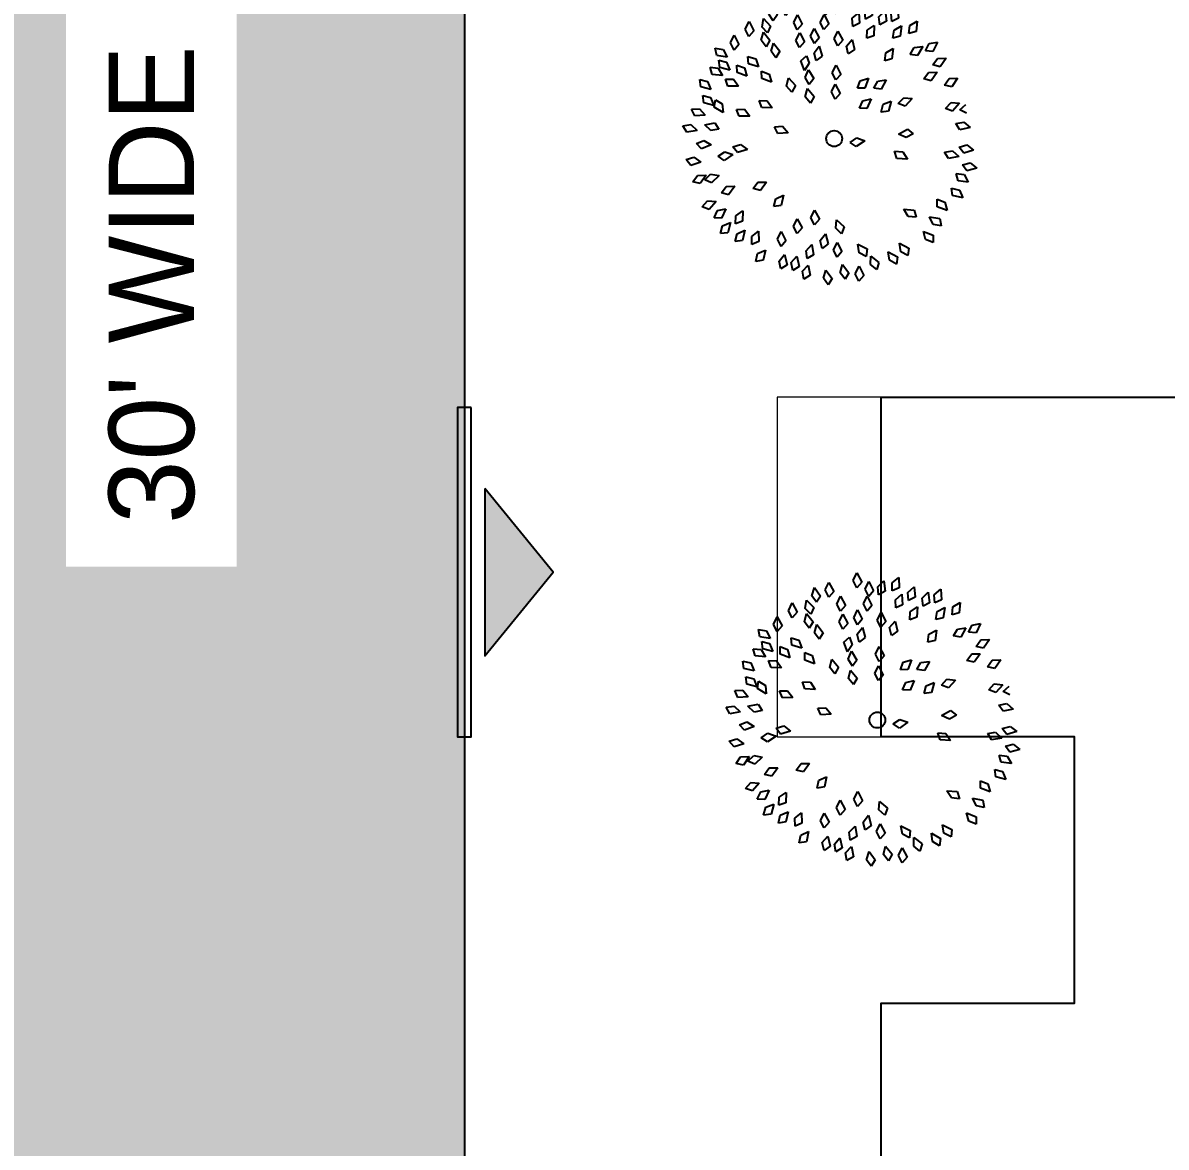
# Model space of a CAD drawing. Header units: millimetres. Extents: x -176651 to 388869, y -469666 to 486614.
# Drawn here: x 210177 to 226914, y 24536 to 40998 of the extents above; entities that cross this region are included whole.
import ezdxf

# ---------------------------------------------------------------- set-up
doc = ezdxf.new("R2010")
doc.units = ezdxf.units.MM
doc.layers.add('A- FURNITURE', color=252, linetype='Continuous', lineweight=0)
doc.layers.add('L-TREEEES', color=8, linetype='Continuous', lineweight=25)
for name, color, linetype in [('ad-Entrance Point', 4, 'Continuous'), ('ad-Plinth', 8, 'Continuous'), ('ad-Plot Boundary', 8, 'Continuous'), ('ad-Road', 8, 'Continuous'), ('ad-Road Hatch', 8, 'Continuous'), ('ad-Text', 8, 'Continuous'), ('ad-Verandah', 8, 'Continuous')]:
    doc.layers.add(name, color=color, linetype=linetype)
doc.styles.add('MtX_Century_Gothic', font='GOTHIC.TTF')

# ---------------------------------------------------------------- blocks, each defined once
blk = doc.blocks.new('A$C4fb60e89')
at = {"layer": 'ad-Road Hatch', "ltscale": 5, "transparency": 33554687}
h = blk.add_hatch(dxfattribs=at)
h.set_pattern_fill('AR-HBONE', color=256, scale=15)
h.set_pattern_definition([(45, (-193247.7, -428758.8), (0, 2155.2615), [4572, -1524]), (135, (-192170.1, -427681.1), (2e-13, 2155.2615), [4572, -1524])])
h.paths.add_polyline_path([(175594, -250241), (169178, -249341), (167473, -249057), (167473, -138694), (101313, -138694), (101313, -199954), (101308, -237995), (101040, -268291), (101008, -280968), (101066, -293684), (101243, -311127), (100910, -319344), (100949, -333937), (100669, -366960), (100727, -390983), (100669, -404586), (100538, -420418), (100467, -428759), (92426, -427265), (92163, -427209), (92163, -321454), (24803, -321454), (24803, -412961), (15653, -411029), (15654, -321452), (-19535, -321452), (-34427, -319477), (-65207, -315395), (-171770, -301268), (-185854, -298333), (-193248, -296832), (-193244, -292908), (-191914, -285219), (-191839, -284679), (-183397, -286393), (-169723, -289243), (-53141, -304698), (-18730, -309262), (15653, -309262), (15653, 703), (24803, 1115), (24803, -129544), (92163, -129544), (92163, 15133), (101313, 17713), (101313, -129544), (167473, -129544), (167473, 35552), (175738, 37855), (175849, 28595), (175836, 25947), (175777, 14040), (175855, 2316), (175660, -18036), (175731, -34039), (175718, -46839), (175673, -63402), (175816, -82072), (175542, -106356), (175490, -124641), (175575, -145019), (175731, -168892), (175797, -181269), (175797, -192667), (175744, -208200), (175829, -223277), (175888, -234871)])
h.paths.add_polyline_path([(24803, -309264), (92163, -309264), (92163, -138694), (24803, -138694)], flags=16)
at = {"layer": 'ad-Road', "ltscale": 5}
blk.add_lwpolyline([(101313, -199954), (101308, -237995), (101040, -268291), (101008, -280968), (101066, -293684), (101243, -311127), (100910, -319344), (100949, -333937), (100669, -366960), (100727, -390983), (100669, -404586), (100538, -420418), (100467, -428759), (92426, -427265), (92163, -427209), (92163, -321454), (24803, -321454), (24803, -412961), (15653, -411029)], dxfattribs=at)
at = {"layer": 'ad-Text', "linetype": 'Continuous', "insert": (20228, -366657), "char_height": 1250, "width": 56881.51, "attachment_point": 5, "rotation": 90, "style": 'MtX_Century_Gothic', "bg_fill": 3, "box_fill_scale": 1.5, "bg_fill_color": 257, "bg_fill_transparency": 0}
blk.add_mtext("\\pxqd;30' WIDE ROAD", dxfattribs=at)
blk = doc.blocks.new('zw$A88E')
at = {"layer": 'ad-Plot Boundary', "ltscale": 5}
blk.add_lwpolyline([(-150934, -450816), (-139301, -453272), (-121446, -457132), (-117254, -457945), (-117254, -419409), (-150934, -419409)], close=True, dxfattribs=at)
blk = doc.blocks.new('zw$F00C')
at = {"layer": 'ad-Plinth', "ltscale": 5}
blk.add_lwpolyline([(0, 13620), (12120, 13620), (12120, 0), (0, 0), (0, 4745), (2830, 4745), (2830, 8645), (0, 8645)], close=True, dxfattribs=at)
at = {"layer": 'ad-Verandah', "lineweight": 9}
blk.add_lwpolyline([(0, 13620), (-1520, 13620), (-1520, 8645), (0, 8645)], close=True, dxfattribs=at)
blk = doc.blocks.new('zw$898C')
at = {"layer": 'ad-Plinth', "ltscale": 5}
blk.add_blockref('zw$F00C', (30903, -406861), dxfattribs=at)
blk = doc.blocks.new('qerfefr')
at = {"layer": 'L-TREEEES', "color": 104, "ltscale": 1.622888}
for p, q in [((260795.962, 1945721.719, 129.914), (260796.032, 1945721.823, 129.914)), ((260796.032, 1945721.823, 129.914), (260796.083, 1945721.68, 129.914)), ((260796.173, 1945721.748, 129.914), (260796.255, 1945721.842, 129.914)), ((260796.255, 1945721.842, 129.914), (260796.288, 1945721.694, 129.914)), ((260795.87, 1945721.677, 129.914), (260795.944, 1945721.544, 129.914)), ((260796, 1945721.608, 129.914), (260795.962, 1945721.719, 129.914)), ((260796.083, 1945721.68, 129.914), (260796, 1945721.608, 129.914)), ((260796.197, 1945721.633, 129.914), (260796.173, 1945721.748, 129.914)), ((260796.288, 1945721.694, 129.914), (260796.197, 1945721.633, 129.914)), ((260795.944, 1945721.544, 129.914), (260795.875, 1945721.46, 129.914)), ((260796.283, 1945721.505, 129.914), (260796.365, 1945721.6, 129.914)), ((260796.307, 1945721.39, 129.914), (260796.283, 1945721.505, 129.914)), ((260796.365, 1945721.6, 129.914), (260796.398, 1945721.451, 129.914)), ((260796.247, 1945721.244, 129.914), (260796.329, 1945721.339, 129.914)), ((260796.398, 1945721.451, 129.914), (260796.307, 1945721.39, 129.914)), ((260796.329, 1945721.339, 129.914), (260796.362, 1945721.19, 129.914)), ((260795.855, 1945721.186, 129.914), (260795.92, 1945721.293, 129.914)), ((260795.898, 1945721.076, 129.914), (260795.855, 1945721.186, 129.914)), ((260795.978, 1945721.152, 129.914), (260795.898, 1945721.076, 129.914)), ((260795.92, 1945721.293, 129.914), (260795.978, 1945721.152, 129.914)), ((260796.271, 1945721.129, 129.914), (260796.247, 1945721.244, 129.914)), ((260796.362, 1945721.19, 129.914), (260796.271, 1945721.129, 129.914)), ((260796.237, 1945720.939, 129.914), (260796.335, 1945720.988, 129.914)), ((260796.335, 1945720.988, 129.914), (260796.344, 1945720.87, 129.914)), ((260796.25, 1945720.787, 129.914), (260796.237, 1945720.939, 129.914)), ((260796.344, 1945720.87, 129.914), (260796.25, 1945720.787, 129.914)), ((260795.94, 1945720.635, 129.914), (260796, 1945720.745, 129.914)), ((260795.989, 1945720.528, 129.914), (260795.94, 1945720.635, 129.914)), ((260796, 1945720.745, 129.914), (260796.065, 1945720.607, 129.914)), ((260796.234, 1945720.683, 129.914), (260796.31, 1945720.782, 129.914)), ((260796.265, 1945720.569, 129.914), (260796.234, 1945720.683, 129.914)), ((260796.352, 1945720.636, 129.914), (260796.265, 1945720.569, 129.914)), ((260796.31, 1945720.782, 129.914), (260796.352, 1945720.636, 129.914)), ((260796.065, 1945720.607, 129.914), (260795.989, 1945720.528, 129.914)), ((260795.614, 1945720.107, 129.914), (260795.729, 1945720.082, 129.914)), ((260795.633, 1945720, 129.914), (260795.614, 1945720.107, 129.914)), ((260795.782, 1945719.969, 129.914), (260795.633, 1945720, 129.914)), ((260795.729, 1945720.082, 129.914), (260795.782, 1945719.969, 129.914)), ((260794.373, 1945719.188, 129.914), (260794.284, 1945719.25, 129.914)), ((260794.41, 1945719.051, 129.914), (260794.486, 1945719.142, 129.914)), ((260794.486, 1945719.142, 129.914), (260794.611, 1945719.135, 129.914)), ((260794.611, 1945719.135, 129.914), (260794.514, 1945719.018, 129.914)), ((260794.514, 1945719.018, 129.914), (260794.41, 1945719.051, 129.914)), ((260794.69, 1945718.884, 129.914), (260794.725, 1945718.996, 129.914)), ((260794.439, 1945718.805, 129.914), (260794.499, 1945718.906, 129.914)), ((260794.547, 1945718.788, 129.914), (260794.439, 1945718.805, 129.914)), ((260794.499, 1945718.906, 129.914), (260794.623, 1945718.92, 129.914)), ((260794.623, 1945718.92, 129.914), (260794.547, 1945718.788, 129.914)), ((260794.799, 1945718.893, 129.914), (260794.69, 1945718.884, 129.914)), ((260794.616, 1945718.635, 129.914), (260794.672, 1945718.738, 129.914)), ((260794.725, 1945718.622, 129.914), (260794.616, 1945718.635, 129.914)), ((260794.672, 1945718.738, 129.914), (260794.796, 1945718.757, 129.914)), ((260794.796, 1945718.757, 129.914), (260794.725, 1945718.622, 129.914))]:
    blk.add_line(p, q, dxfattribs=at)
at = {"layer": 'L-TREEEES', "color": 96, "ltscale": 1.622888}
for p, q in [((260796.604, 1945721.774, 129.914), (260796.686, 1945721.869, 129.914)), ((260796.686, 1945721.869, 129.914), (260796.719, 1945721.72, 129.914)), ((260796.628, 1945721.659, 129.914), (260796.604, 1945721.774, 129.914)), ((260796.719, 1945721.72, 129.914), (260796.628, 1945721.659, 129.914)), ((260796.738, 1945721.606, 129.914), (260796.821, 1945721.7, 129.914)), ((260796.821, 1945721.7, 129.914), (260796.853, 1945721.551, 129.914)), ((260796.926, 1945721.591, 129.914), (260797.037, 1945721.65, 129.914)), ((260797.037, 1945721.65, 129.914), (260797.015, 1945721.5, 129.914)), ((260797.145, 1945721.591, 129.914), (260797.26, 1945721.641, 129.914)), ((260797.26, 1945721.641, 129.914), (260797.226, 1945721.493, 129.914)), ((260796.66, 1945721.405, 129.914), (260796.743, 1945721.499, 129.914)), ((260796.762, 1945721.49, 129.914), (260796.738, 1945721.606, 129.914)), ((260796.743, 1945721.499, 129.914), (260796.774, 1945721.35, 129.914)), ((260796.853, 1945721.551, 129.914), (260796.762, 1945721.49, 129.914)), ((260796.908, 1945721.475, 129.914), (260796.926, 1945721.591, 129.914)), ((260797.015, 1945721.5, 129.914), (260796.908, 1945721.475, 129.914)), ((260797.117, 1945721.477, 129.914), (260797.145, 1945721.591, 129.914)), ((260797.226, 1945721.493, 129.914), (260797.117, 1945721.477, 129.914)), ((260796.47, 1945721.247, 129.914), (260796.551, 1945721.342, 129.914)), ((260796.551, 1945721.342, 129.914), (260796.585, 1945721.193, 129.914)), ((260796.683, 1945721.29, 129.914), (260796.66, 1945721.405, 129.914)), ((260796.774, 1945721.35, 129.914), (260796.683, 1945721.29, 129.914)), ((260797.102, 1945721.225, 129.914), (260797.127, 1945721.34, 129.914)), ((260797.127, 1945721.34, 129.914), (260797.24, 1945721.393, 129.914)), ((260797.24, 1945721.393, 129.914), (260797.21, 1945721.243, 129.914)), ((260797.31, 1945721.279, 129.914), (260797.33, 1945721.395, 129.914)), ((260797.417, 1945721.302, 129.914), (260797.31, 1945721.279, 129.914)), ((260797.33, 1945721.395, 129.914), (260797.442, 1945721.452, 129.914)), ((260797.442, 1945721.452, 129.914), (260797.417, 1945721.302, 129.914)), ((260797.509, 1945721.259, 129.914), (260797.619, 1945721.32, 129.914)), ((260796.495, 1945721.132, 129.914), (260796.47, 1945721.247, 129.914)), ((260796.585, 1945721.193, 129.914), (260796.495, 1945721.132, 129.914)), ((260796.792, 1945721.122, 129.914), (260796.875, 1945721.216, 129.914)), ((260796.875, 1945721.216, 129.914), (260796.908, 1945721.068, 129.914)), ((260797.21, 1945721.243, 129.914), (260797.102, 1945721.225, 129.914)), ((260797.292, 1945721.115, 129.914), (260797.411, 1945721.154, 129.914)), ((260797.411, 1945721.154, 129.914), (260797.363, 1945721.01, 129.914)), ((260797.493, 1945721.142, 129.914), (260797.509, 1945721.259, 129.914)), ((260797.599, 1945721.168, 129.914), (260797.493, 1945721.142, 129.914)), ((260796.453, 1945720.881, 129.914), (260796.454, 1945720.999, 129.914)), ((260796.454, 1945720.999, 129.914), (260796.554, 1945721.074, 129.914)), ((260796.554, 1945721.074, 129.914), (260796.555, 1945720.922, 129.914)), ((260796.817, 1945721.007, 129.914), (260796.792, 1945721.122, 129.914)), ((260796.908, 1945721.068, 129.914), (260796.817, 1945721.007, 129.914)), ((260796.934, 1945720.853, 129.914), (260796.939, 1945720.97, 129.914)), ((260796.939, 1945720.97, 129.914), (260797.042, 1945721.041, 129.914)), ((260797.042, 1945721.041, 129.914), (260797.037, 1945720.889, 129.914)), ((260797.254, 1945721.004, 129.914), (260797.292, 1945721.115, 129.914)), ((260797.363, 1945721.01, 129.914), (260797.254, 1945721.004, 129.914)), ((260796.555, 1945720.922, 129.914), (260796.453, 1945720.881, 129.914)), ((260797.037, 1945720.889, 129.914), (260796.934, 1945720.853, 129.914)), ((260796.636, 1945720.647, 129.914), (260796.718, 1945720.741, 129.914)), ((260796.66, 1945720.531, 129.914), (260796.636, 1945720.647, 129.914)), ((260796.718, 1945720.741, 129.914), (260796.751, 1945720.592, 129.914)), ((260797.422, 1945720.616, 129.914), (260797.468, 1945720.725, 129.914)), ((260797.468, 1945720.725, 129.914), (260797.59, 1945720.755, 129.914)), ((260796.162, 1945720.41, 129.914), (260796.223, 1945720.519, 129.914)), ((260796.223, 1945720.519, 129.914), (260796.286, 1945720.38, 129.914)), ((260796.551, 1945720.379, 129.914), (260796.633, 1945720.473, 129.914)), ((260796.633, 1945720.473, 129.914), (260796.666, 1945720.324, 129.914)), ((260796.751, 1945720.592, 129.914), (260796.66, 1945720.531, 129.914)), ((260797.531, 1945720.614, 129.914), (260797.422, 1945720.616, 129.914)), ((260796.209, 1945720.302, 129.914), (260796.162, 1945720.41, 129.914)), ((260796.286, 1945720.38, 129.914), (260796.209, 1945720.302, 129.914)), ((260796.576, 1945720.263, 129.914), (260796.551, 1945720.379, 129.914)), ((260796.666, 1945720.324, 129.914), (260796.576, 1945720.263, 129.914)), ((260796.93, 1945720.332, 129.914), (260796.999, 1945720.428, 129.914)), ((260797.036, 1945720.306, 129.914), (260796.93, 1945720.332, 129.914)), ((260796.999, 1945720.428, 129.914), (260797.124, 1945720.431, 129.914)), ((260797.124, 1945720.431, 129.914), (260797.036, 1945720.306, 129.914)), ((260797.164, 1945720.272, 129.914), (260797.247, 1945720.355, 129.914)), ((260797.247, 1945720.355, 129.914), (260797.371, 1945720.338, 129.914)), ((260797.371, 1945720.338, 129.914), (260797.265, 1945720.229, 129.914)), ((260796.883, 1945720.041, 129.914), (260796.957, 1945720.133, 129.914)), ((260796.957, 1945720.133, 129.914), (260797.082, 1945720.129, 129.914)), ((260797.082, 1945720.129, 129.914), (260796.988, 1945720.009, 129.914)), ((260797.265, 1945720.229, 129.914), (260797.164, 1945720.272, 129.914)), ((260796.988, 1945720.009, 129.914), (260796.883, 1945720.041, 129.914)), ((260797.174, 1945719.905, 129.914), (260797.233, 1945720.007, 129.914)), ((260797.233, 1945720.007, 129.914), (260797.358, 1945720.021, 129.914)), ((260797.358, 1945720.021, 129.914), (260797.282, 1945719.889, 129.914)), ((260796.619, 1945719.595, 129.914), (260796.731, 1945719.633, 129.914)), ((260796.731, 1945719.633, 129.914), (260796.834, 1945719.562, 129.914)), ((260796.69, 1945719.512, 129.914), (260796.619, 1945719.595, 129.914)), ((260796.834, 1945719.562, 129.914), (260796.69, 1945719.512, 129.914)), ((260797.334, 1945719.526, 129.914), (260797.481, 1945719.564, 129.914)), ((260797.431, 1945719.447, 129.914), (260797.334, 1945719.526, 129.914)), ((260797.545, 1945719.475, 129.914), (260797.431, 1945719.447, 129.914)), ((260797.481, 1945719.564, 129.914), (260797.545, 1945719.475, 129.914)), ((260797.22, 1945719.189, 129.914), (260797.215, 1945719.298, 129.914)), ((260797.215, 1945719.298, 129.914), (260797.326, 1945719.259, 129.914)), ((260797.365, 1945719.14, 129.914), (260797.22, 1945719.189, 129.914)), ((260797.326, 1945719.259, 129.914), (260797.365, 1945719.14, 129.914)), ((260794.725, 1945718.996, 129.914), (260794.842, 1945719.039, 129.914)), ((260794.842, 1945719.039, 129.914), (260794.799, 1945718.893, 129.914)), ((260795.297, 1945718.98, 129.914), (260795.352, 1945719.084, 129.914)), ((260795.406, 1945718.969, 129.914), (260795.297, 1945718.98, 129.914)), ((260795.352, 1945719.084, 129.914), (260795.476, 1945719.104, 129.914)), ((260795.476, 1945719.104, 129.914), (260795.406, 1945718.969, 129.914)), ((260794.841, 1945718.528, 129.914), (260794.869, 1945718.642, 129.914)), ((260794.869, 1945718.642, 129.914), (260794.984, 1945718.691, 129.914)), ((260794.984, 1945718.691, 129.914), (260794.949, 1945718.543, 129.914)), ((260795.497, 1945718.625, 129.914), (260795.579, 1945718.72, 129.914)), ((260795.521, 1945718.51, 129.914), (260795.497, 1945718.625, 129.914)), ((260795.579, 1945718.72, 129.914), (260795.612, 1945718.571, 129.914)), ((260795.776, 1945718.681, 129.914), (260795.858, 1945718.776, 129.914)), ((260795.8, 1945718.566, 129.914), (260795.776, 1945718.681, 129.914)), ((260795.891, 1945718.627, 129.914), (260795.8, 1945718.566, 129.914)), ((260795.858, 1945718.776, 129.914), (260795.891, 1945718.627, 129.914)), ((260794.949, 1945718.543, 129.914), (260794.841, 1945718.528, 129.914)), ((260795.22, 1945718.505, 129.914), (260795.303, 1945718.6, 129.914)), ((260795.245, 1945718.39, 129.914), (260795.22, 1945718.505, 129.914)), ((260795.336, 1945718.451, 129.914), (260795.245, 1945718.39, 129.914)), ((260795.303, 1945718.6, 129.914), (260795.336, 1945718.451, 129.914)), ((260795.612, 1945718.571, 129.914), (260795.521, 1945718.51, 129.914)), ((260796.087, 1945718.436, 129.914), (260796.13, 1945718.553, 129.914)), ((260796.13, 1945718.553, 129.914), (260796.213, 1945718.425, 129.914)), ((260794.832, 1945718.275, 129.914), (260794.886, 1945718.379, 129.914)), ((260794.886, 1945718.379, 129.914), (260795.01, 1945718.399, 129.914)), ((260795.01, 1945718.399, 129.914), (260794.94, 1945718.264, 129.914)), ((260795.581, 1945718.234, 129.914), (260795.689, 1945718.297, 129.914)), ((260795.689, 1945718.297, 129.914), (260795.672, 1945718.145, 129.914)), ((260795.816, 1945718.205, 129.914), (260795.818, 1945718.323, 129.914)), ((260795.818, 1945718.323, 129.914), (260795.919, 1945718.398, 129.914)), ((260795.919, 1945718.398, 129.914), (260795.918, 1945718.245, 129.914)), ((260796.15, 1945718.337, 129.914), (260796.087, 1945718.436, 129.914)), ((260796.213, 1945718.425, 129.914), (260796.15, 1945718.337, 129.914)), ((260794.94, 1945718.264, 129.914), (260794.832, 1945718.275, 129.914)), ((260795.156, 1945718.072, 129.914), (260795.161, 1945718.19, 129.914)), ((260795.161, 1945718.19, 129.914), (260795.264, 1945718.261, 129.914)), ((260795.264, 1945718.261, 129.914), (260795.259, 1945718.109, 129.914)), ((260795.318, 1945718.005, 129.914), (260795.326, 1945718.122, 129.914)), ((260795.326, 1945718.122, 129.914), (260795.43, 1945718.191, 129.914)), ((260795.43, 1945718.191, 129.914), (260795.422, 1945718.039, 129.914)), ((260795.567, 1945718.117, 129.914), (260795.581, 1945718.234, 129.914)), ((260795.672, 1945718.145, 129.914), (260795.567, 1945718.117, 129.914)), ((260795.918, 1945718.245, 129.914), (260795.816, 1945718.205, 129.914)), ((260795.971, 1945718.137, 129.914), (260796.053, 1945718.232, 129.914)), ((260795.995, 1945718.022, 129.914), (260795.971, 1945718.137, 129.914)), ((260796.053, 1945718.232, 129.914), (260796.086, 1945718.083, 129.914)), ((260795.259, 1945718.109, 129.914), (260795.156, 1945718.072, 129.914)), ((260795.422, 1945718.039, 129.914), (260795.318, 1945718.005, 129.914)), ((260795.452, 1945717.957, 129.914), (260795.558, 1945718.023, 129.914)), ((260795.558, 1945718.023, 129.914), (260795.546, 1945717.871, 129.914)), ((260796.086, 1945718.083, 129.914), (260795.995, 1945718.022, 129.914))]:
    blk.add_line(p, q, dxfattribs=at)
at = {"layer": 'L-TREEEES', "color": 70, "ltscale": 1.622888}
for p, q in [((260795.574, 1945721.597, 129.914), (260795.656, 1945721.692, 129.914)), ((260795.656, 1945721.692, 129.914), (260795.689, 1945721.543, 129.914)), ((260795.818, 1945721.563, 129.914), (260795.87, 1945721.677, 129.914)), ((260795.311, 1945721.46, 129.914), (260795.393, 1945721.554, 129.914)), ((260795.393, 1945721.554, 129.914), (260795.426, 1945721.405, 129.914)), ((260795.598, 1945721.482, 129.914), (260795.574, 1945721.597, 129.914)), ((260795.689, 1945721.543, 129.914), (260795.598, 1945721.482, 129.914)), ((260795.756, 1945721.379, 129.914), (260795.82, 1945721.487, 129.914)), ((260795.875, 1945721.46, 129.914), (260795.818, 1945721.563, 129.914)), ((260795.82, 1945721.487, 129.914), (260795.879, 1945721.347, 129.914)), ((260795.071, 1945721.337, 129.914), (260795.077, 1945721.446, 129.914)), ((260795.209, 1945721.273, 129.914), (260795.071, 1945721.337, 129.914)), ((260795.077, 1945721.446, 129.914), (260795.184, 1945721.395, 129.914)), ((260795.184, 1945721.395, 129.914), (260795.209, 1945721.273, 129.914)), ((260795.335, 1945721.344, 129.914), (260795.311, 1945721.46, 129.914)), ((260795.426, 1945721.405, 129.914), (260795.335, 1945721.344, 129.914)), ((260795.801, 1945721.27, 129.914), (260795.756, 1945721.379, 129.914)), ((260795.879, 1945721.347, 129.914), (260795.801, 1945721.27, 129.914)), ((260794.931, 1945721.195, 129.914), (260795.041, 1945721.151, 129.914)), ((260794.932, 1945721.085, 129.914), (260794.931, 1945721.195, 129.914)), ((260795.041, 1945721.151, 129.914), (260795.074, 1945721.03, 129.914)), ((260795.065, 1945721.155, 129.914), (260795.08, 1945721.263, 129.914)), ((260795.197, 1945721.08, 129.914), (260795.065, 1945721.155, 129.914)), ((260795.08, 1945721.263, 129.914), (260795.182, 1945721.204, 129.914)), ((260795.182, 1945721.204, 129.914), (260795.197, 1945721.08, 129.914)), ((260795.488, 1945721.095, 129.914), (260795.507, 1945721.203, 129.914)), ((260795.507, 1945721.203, 129.914), (260795.607, 1945721.14, 129.914)), ((260795.607, 1945721.14, 129.914), (260795.618, 1945721.015, 129.914)), ((260794.723, 1945720.952, 129.914), (260794.737, 1945721.06, 129.914)), ((260794.737, 1945721.06, 129.914), (260794.84, 1945721.003, 129.914)), ((260794.84, 1945721.003, 129.914), (260794.857, 1945720.878, 129.914)), ((260795.074, 1945721.03, 129.914), (260794.932, 1945721.085, 129.914)), ((260795.101, 1945720.969, 129.914), (260795.214, 1945720.935, 129.914)), ((260795.111, 1945720.86, 129.914), (260795.101, 1945720.969, 129.914)), ((260795.291, 1945721.015, 129.914), (260795.317, 1945721.121, 129.914)), ((260795.415, 1945720.927, 129.914), (260795.291, 1945721.015, 129.914)), ((260795.317, 1945721.121, 129.914), (260795.413, 1945721.052, 129.914)), ((260795.413, 1945721.052, 129.914), (260795.415, 1945720.927, 129.914)), ((260795.618, 1945721.015, 129.914), (260795.488, 1945721.095, 129.914)), ((260794.704, 1945720.716, 129.914), (260794.719, 1945720.824, 129.914)), ((260794.719, 1945720.824, 129.914), (260794.822, 1945720.765, 129.914)), ((260794.857, 1945720.878, 129.914), (260794.723, 1945720.952, 129.914)), ((260795.257, 1945720.818, 129.914), (260795.111, 1945720.86, 129.914)), ((260795.214, 1945720.935, 129.914), (260795.257, 1945720.818, 129.914)), ((260795.616, 1945720.836, 129.914), (260795.643, 1945720.942, 129.914)), ((260795.74, 1945720.747, 129.914), (260795.616, 1945720.836, 129.914)), ((260795.643, 1945720.942, 129.914), (260795.738, 1945720.872, 129.914)), ((260795.738, 1945720.872, 129.914), (260795.74, 1945720.747, 129.914)), ((260794.508, 1945720.674, 129.914), (260794.623, 1945720.649, 129.914)), ((260794.527, 1945720.566, 129.914), (260794.508, 1945720.674, 129.914)), ((260794.623, 1945720.649, 129.914), (260794.676, 1945720.536, 129.914)), ((260794.837, 1945720.641, 129.914), (260794.704, 1945720.716, 129.914)), ((260794.822, 1945720.765, 129.914), (260794.837, 1945720.641, 129.914)), ((260794.836, 1945720.616, 129.914), (260794.882, 1945720.715, 129.914)), ((260794.882, 1945720.715, 129.914), (260794.962, 1945720.629, 129.914)), ((260794.962, 1945720.629, 129.914), (260794.94, 1945720.506, 129.914)), ((260794.321, 1945720.471, 129.914), (260794.439, 1945720.458, 129.914)), ((260794.351, 1945720.366, 129.914), (260794.321, 1945720.471, 129.914)), ((260794.439, 1945720.458, 129.914), (260794.503, 1945720.351, 129.914)), ((260794.676, 1945720.536, 129.914), (260794.527, 1945720.566, 129.914)), ((260794.94, 1945720.506, 129.914), (260794.836, 1945720.616, 129.914)), ((260795.141, 1945720.498, 129.914), (260795.255, 1945720.469, 129.914)), ((260795.155, 1945720.39, 129.914), (260795.141, 1945720.498, 129.914)), ((260795.255, 1945720.469, 129.914), (260795.303, 1945720.353, 129.914)), ((260795.498, 1945720.537, 129.914), (260795.61, 1945720.5, 129.914)), ((260795.505, 1945720.428, 129.914), (260795.498, 1945720.537, 129.914)), ((260795.61, 1945720.5, 129.914), (260795.65, 1945720.382, 129.914)), ((260794.503, 1945720.351, 129.914), (260794.351, 1945720.366, 129.914)), ((260794.7, 1945720.297, 129.914), (260794.633, 1945720.403, 129.914)), ((260794.633, 1945720.403, 129.914), (260794.785, 1945720.392, 129.914)), ((260794.817, 1945720.287, 129.914), (260794.7, 1945720.297, 129.914)), ((260794.785, 1945720.392, 129.914), (260794.817, 1945720.287, 129.914)), ((260795.303, 1945720.353, 129.914), (260795.155, 1945720.39, 129.914)), ((260795.65, 1945720.382, 129.914), (260795.505, 1945720.428, 129.914)), ((260794.444, 1945720.172, 129.914), (260794.561, 1945720.184, 129.914)), ((260794.495, 1945720.075, 129.914), (260794.444, 1945720.172, 129.914)), ((260794.561, 1945720.184, 129.914), (260794.646, 1945720.092, 129.914)), ((260794.237, 1945719.982, 129.914), (260794.355, 1945719.986, 129.914)), ((260794.282, 1945719.882, 129.914), (260794.237, 1945719.982, 129.914)), ((260794.355, 1945719.986, 129.914), (260794.434, 1945719.888, 129.914)), ((260794.646, 1945720.092, 129.914), (260794.495, 1945720.075, 129.914)), ((260794.947, 1945719.983, 129.914), (260795.065, 1945719.986, 129.914)), ((260794.99, 1945719.883, 129.914), (260794.947, 1945719.983, 129.914)), ((260795.065, 1945719.986, 129.914), (260795.143, 1945719.888, 129.914)), ((260794.434, 1945719.888, 129.914), (260794.282, 1945719.882, 129.914)), ((260794.701, 1945719.906, 129.914), (260794.813, 1945719.944, 129.914)), ((260794.773, 1945719.823, 129.914), (260794.701, 1945719.906, 129.914)), ((260794.917, 1945719.873, 129.914), (260794.773, 1945719.823, 129.914)), ((260794.813, 1945719.944, 129.914), (260794.917, 1945719.873, 129.914)), ((260795.143, 1945719.888, 129.914), (260794.99, 1945719.883, 129.914)), ((260794.247, 1945719.639, 129.914), (260794.337, 1945719.715, 129.914)), ((260794.344, 1945719.588, 129.914), (260794.247, 1945719.639, 129.914)), ((260794.337, 1945719.715, 129.914), (260794.459, 1945719.687, 129.914)), ((260794.459, 1945719.687, 129.914), (260794.344, 1945719.588, 129.914)), ((260794.424, 1945719.626, 129.914), (260794.528, 1945719.682, 129.914)), ((260794.508, 1945719.556, 129.914), (260794.424, 1945719.626, 129.914)), ((260794.641, 1945719.63, 129.914), (260794.508, 1945719.556, 129.914)), ((260794.528, 1945719.682, 129.914), (260794.641, 1945719.63, 129.914)), ((260794.284, 1945719.25, 129.914), (260794.382, 1945719.315, 129.914)), ((260794.382, 1945719.315, 129.914), (260794.5, 1945719.273, 129.914)), ((260794.608, 1945719.374, 129.914), (260794.699, 1945719.448, 129.914)), ((260794.703, 1945719.321, 129.914), (260794.608, 1945719.374, 129.914)), ((260794.699, 1945719.448, 129.914), (260794.821, 1945719.418, 129.914)), ((260794.821, 1945719.418, 129.914), (260794.703, 1945719.321, 129.914)), ((260795.072, 1945719.315, 129.914), (260795.165, 1945719.388, 129.914)), ((260795.167, 1945719.26, 129.914), (260795.072, 1945719.315, 129.914)), ((260795.165, 1945719.388, 129.914), (260795.286, 1945719.355, 129.914)), ((260795.286, 1945719.355, 129.914), (260795.167, 1945719.26, 129.914)), ((260794.5, 1945719.273, 129.914), (260794.373, 1945719.188, 129.914))]:
    blk.add_line(p, q, dxfattribs=at)
at = {"layer": 'L-TREEEES', "color": 98, "ltscale": 1.622888}
for p, q in [((260797.619, 1945721.32, 129.914), (260797.599, 1945721.168, 129.914)), ((260797.695, 1945721.259, 129.914), (260797.808, 1945721.314, 129.914)), ((260797.808, 1945721.314, 129.914), (260797.78, 1945721.164, 129.914)), ((260797.672, 1945721.144, 129.914), (260797.695, 1945721.259, 129.914)), ((260797.78, 1945721.164, 129.914), (260797.672, 1945721.144, 129.914)), ((260797.624, 1945720.906, 129.914), (260797.673, 1945721.014, 129.914)), ((260797.673, 1945721.014, 129.914), (260797.795, 1945721.042, 129.914)), ((260797.795, 1945721.042, 129.914), (260797.733, 1945720.902, 129.914)), ((260797.869, 1945720.909, 129.914), (260797.912, 1945721.019, 129.914)), ((260797.912, 1945721.019, 129.914), (260798.033, 1945721.052, 129.914)), ((260798.033, 1945721.052, 129.914), (260797.978, 1945720.91, 129.914)), ((260797.733, 1945720.902, 129.914), (260797.624, 1945720.906, 129.914)), ((260797.978, 1945720.91, 129.914), (260797.869, 1945720.909, 129.914)), ((260797.59, 1945720.755, 129.914), (260797.531, 1945720.614, 129.914)), ((260797.807, 1945720.606, 129.914), (260797.89, 1945720.689, 129.914)), ((260797.89, 1945720.689, 129.914), (260798.014, 1945720.672, 129.914)), ((260798.014, 1945720.672, 129.914), (260797.907, 1945720.563, 129.914)), ((260798.036, 1945720.6, 129.914), (260798.115, 1945720.688, 129.914)), ((260798.115, 1945720.688, 129.914), (260798.239, 1945720.678, 129.914)), ((260798.239, 1945720.678, 129.914), (260798.139, 1945720.563, 129.914)), ((260797.907, 1945720.563, 129.914), (260797.807, 1945720.606, 129.914)), ((260798.139, 1945720.563, 129.914), (260798.036, 1945720.6, 129.914)), ((260798.088, 1945720.372, 129.914), (260798.179, 1945720.446, 129.914)), ((260798.184, 1945720.319, 129.914), (260798.088, 1945720.372, 129.914)), ((260798.179, 1945720.446, 129.914), (260798.301, 1945720.417, 129.914)), ((260798.301, 1945720.417, 129.914), (260798.184, 1945720.319, 129.914)), ((260797.904, 1945720.21, 129.914), (260797.997, 1945720.283, 129.914)), ((260798, 1945720.156, 129.914), (260797.904, 1945720.21, 129.914)), ((260797.997, 1945720.283, 129.914), (260798.118, 1945720.252, 129.914)), ((260798.118, 1945720.252, 129.914), (260798, 1945720.156, 129.914)), ((260797.45, 1945719.958, 129.914), (260797.55, 1945720.02, 129.914)), ((260797.538, 1945719.893, 129.914), (260797.45, 1945719.958, 129.914)), ((260797.667, 1945719.975, 129.914), (260797.538, 1945719.893, 129.914)), ((260797.55, 1945720.02, 129.914), (260797.667, 1945719.975, 129.914)), ((260798.173, 1945720.04, 129.914), (260798.264, 1945720.116, 129.914)), ((260798.27, 1945719.989, 129.914), (260798.173, 1945720.04, 129.914)), ((260798.264, 1945720.116, 129.914), (260798.385, 1945720.088, 129.914)), ((260798.385, 1945720.088, 129.914), (260798.27, 1945719.989, 129.914)), ((260797.282, 1945719.889, 129.914), (260797.174, 1945719.905, 129.914)), ((260798.099, 1945719.708, 129.914), (260798.199, 1945719.772, 129.914)), ((260798.188, 1945719.645, 129.914), (260798.099, 1945719.708, 129.914)), ((260798.316, 1945719.728, 129.914), (260798.188, 1945719.645, 129.914)), ((260798.199, 1945719.772, 129.914), (260798.316, 1945719.728, 129.914)), ((260798.296, 1945719.633, 129.914), (260798.402, 1945719.685, 129.914)), ((260798.378, 1945719.56, 129.914), (260798.296, 1945719.633, 129.914)), ((260798.185, 1945719.455, 129.914), (260798.303, 1945719.447, 129.914)), ((260798.219, 1945719.351, 129.914), (260798.185, 1945719.455, 129.914)), ((260798.372, 1945719.343, 129.914), (260798.219, 1945719.351, 129.914)), ((260798.303, 1945719.447, 129.914), (260798.372, 1945719.343, 129.914)), ((260797.917, 1945719.095, 129.914), (260798.034, 1945719.084, 129.914)), ((260797.948, 1945718.99, 129.914), (260797.917, 1945719.095, 129.914)), ((260798.1, 1945718.978, 129.914), (260797.948, 1945718.99, 129.914)), ((260798.034, 1945719.084, 129.914), (260798.1, 1945718.978, 129.914)), ((260798.142, 1945719.109, 129.914), (260798.26, 1945719.111, 129.914)), ((260798.184, 1945719.008, 129.914), (260798.142, 1945719.109, 129.914)), ((260798.336, 1945719.012, 129.914), (260798.184, 1945719.008, 129.914)), ((260798.26, 1945719.111, 129.914), (260798.336, 1945719.012, 129.914)), ((260798.12, 1945718.848, 129.914), (260798.238, 1945718.847, 129.914)), ((260798.16, 1945718.746, 129.914), (260798.12, 1945718.848, 129.914)), ((260798.238, 1945718.847, 129.914), (260798.312, 1945718.746, 129.914)), ((260797.997, 1945718.638, 129.914), (260797.998, 1945718.748, 129.914)), ((260798.138, 1945718.581, 129.914), (260797.997, 1945718.638, 129.914)), ((260797.998, 1945718.748, 129.914), (260798.107, 1945718.703, 129.914)), ((260798.107, 1945718.703, 129.914), (260798.138, 1945718.581, 129.914)), ((260798.312, 1945718.746, 129.914), (260798.16, 1945718.746, 129.914)), ((260797.604, 1945718.351, 129.914), (260797.632, 1945718.457, 129.914)), ((260797.632, 1945718.457, 129.914), (260797.727, 1945718.387, 129.914)), ((260797.864, 1945718.452, 129.914), (260797.878, 1945718.561, 129.914)), ((260797.997, 1945718.378, 129.914), (260797.864, 1945718.452, 129.914)), ((260797.878, 1945718.561, 129.914), (260797.981, 1945718.502, 129.914)), ((260797.981, 1945718.502, 129.914), (260797.997, 1945718.378, 129.914)), ((260797.158, 1945718.325, 129.914), (260797.122, 1945718.445, 129.914)), ((260797.122, 1945718.445, 129.914), (260797.265, 1945718.393, 129.914)), ((260797.268, 1945718.283, 129.914), (260797.158, 1945718.325, 129.914)), ((260797.265, 1945718.393, 129.914), (260797.268, 1945718.283, 129.914)), ((260797.728, 1945718.262, 129.914), (260797.604, 1945718.351, 129.914)), ((260797.727, 1945718.387, 129.914), (260797.728, 1945718.262, 129.914)), ((260796.325, 1945718.002, 129.914), (260796.337, 1945718.127, 129.914)), ((260796.337, 1945718.127, 129.914), (260796.45, 1945718.025, 129.914)), ((260797.48, 1945718.118, 129.914), (260797.456, 1945718.241, 129.914)), ((260797.456, 1945718.241, 129.914), (260797.594, 1945718.175, 129.914)), ((260797.586, 1945718.066, 129.914), (260797.48, 1945718.118, 129.914)), ((260797.594, 1945718.175, 129.914), (260797.586, 1945718.066, 129.914)), ((260795.441, 1945717.84, 129.914), (260795.452, 1945717.957, 129.914)), ((260796.411, 1945717.922, 129.914), (260796.325, 1945718.002, 129.914)), ((260796.45, 1945718.025, 129.914), (260796.411, 1945717.922, 129.914)), ((260796.916, 1945717.856, 129.914), (260796.929, 1945717.981, 129.914)), ((260796.929, 1945717.981, 129.914), (260797.042, 1945717.878, 129.914)), ((260797.314, 1945717.931, 129.914), (260797.315, 1945718.056, 129.914)), ((260797.315, 1945718.056, 129.914), (260797.437, 1945717.965, 129.914)), ((260797.437, 1945717.965, 129.914), (260797.408, 1945717.86, 129.914)), ((260795.546, 1945717.871, 129.914), (260795.441, 1945717.84, 129.914)), ((260795.722, 1945717.778, 129.914), (260795.789, 1945717.883, 129.914)), ((260795.789, 1945717.883, 129.914), (260795.844, 1945717.741, 129.914)), ((260795.979, 1945717.788, 129.914), (260796.042, 1945717.897, 129.914)), ((260796.026, 1945717.68, 129.914), (260795.979, 1945717.788, 129.914)), ((260796.042, 1945717.897, 129.914), (260796.103, 1945717.757, 129.914)), ((260796.188, 1945717.716, 129.914), (260796.27, 1945717.81, 129.914)), ((260796.27, 1945717.81, 129.914), (260796.303, 1945717.661, 129.914)), ((260796.44, 1945717.791, 129.914), (260796.476, 1945717.91, 129.914)), ((260796.509, 1945717.695, 129.914), (260796.44, 1945717.791, 129.914)), ((260796.476, 1945717.91, 129.914), (260796.567, 1945717.788, 129.914)), ((260796.567, 1945717.788, 129.914), (260796.509, 1945717.695, 129.914)), ((260796.723, 1945717.78, 129.914), (260796.74, 1945717.904, 129.914)), ((260796.806, 1945717.696, 129.914), (260796.723, 1945717.78, 129.914)), ((260796.74, 1945717.904, 129.914), (260796.849, 1945717.796, 129.914)), ((260796.849, 1945717.796, 129.914), (260796.806, 1945717.696, 129.914)), ((260797.003, 1945717.776, 129.914), (260796.916, 1945717.856, 129.914)), ((260797.042, 1945717.878, 129.914), (260797.003, 1945717.776, 129.914)), ((260797.408, 1945717.86, 129.914), (260797.314, 1945717.931, 129.914)), ((260795.763, 1945717.667, 129.914), (260795.722, 1945717.778, 129.914)), ((260795.844, 1945717.741, 129.914), (260795.763, 1945717.667, 129.914)), ((260796.103, 1945717.757, 129.914), (260796.026, 1945717.68, 129.914)), ((260796.212, 1945717.6, 129.914), (260796.188, 1945717.716, 129.914)), ((260796.303, 1945717.661, 129.914), (260796.212, 1945717.6, 129.914))]:
    blk.add_line(p, q, dxfattribs=at)
at = {"layer": 'L-TREEEES', "color": 96, "ltscale": 1.622888}
blk.add_circle((260796.41, 1945719.71, 129.914), 0.116, dxfattribs=at)
blk = doc.blocks.new('zw$1761')
at = {"color": 6, "xscale": 39.3712485404797, "yscale": 39.3712485404797, "zscale": 39.3712485404797, "rotation": 15.20137085992779}
for p in [(10180196.41, -76620598.96, 33984.53), (10180221.28, -76620934.18, 33989.34)]:
    blk.add_blockref('qerfefr', p, dxfattribs=at)
blk = doc.blocks.new('$ZCDB_AUDIT_GENERATED_25A5F3')
at = {"layer": 'ad-Entrance Point', "ltscale": 5}
h = blk.add_hatch(color=256, dxfattribs=at)
h.dxf.hatch_style = 1
h.paths.add_polyline_path([(-300, -1187.5), (-300, -3637.5), (-1300, -2412.5)])
for points in [[(-100, 0), (100, 0), (100, -4825), (-100, -4825)], [(-300, -1187.5), (-300, -3637.5), (-1300, -2412.5)]]:
    blk.add_lwpolyline(points, close=True, dxfattribs=at)
blk = doc.blocks.new('$ZCDB_AUDIT_GENERATED_25A5FB')
at = {"layer": 'ad-Entrance Point', "ltscale": 5, "xscale": -1}
blk.add_blockref('$ZCDB_AUDIT_GENERATED_25A5F3', (24803, -393391), dxfattribs=at)

msp = doc.modelspace()

# ---------------------------------------------------------------- block references
at = {"layer": 'ad-Road', "ltscale": 5}
msp.add_blockref('A$C4fb60e89', (191839, 428759), dxfattribs=at)

# ---------------------------------------------------------------- next in the draw order: block references
at = {"ltscale": 5}
msp.add_blockref('zw$898C', (191839, 428759), dxfattribs=at)
at = {"layer": 'A- FURNITURE', "color": 6, "xscale": 25.39807961885639, "yscale": 25.39807961885639, "zscale": 25.39807961885639}
msp.add_blockref('zw$1761', (173127, 121263), dxfattribs=at)
at = {"layer": 'ad-Entrance Point', "ltscale": 5}
msp.add_blockref('$ZCDB_AUDIT_GENERATED_25A5FB', (191839, 428759), dxfattribs=at)
at = {"layer": 'ad-Plot Boundary', "ltscale": 5}
msp.add_blockref('zw$A88E', (367577, 466614), dxfattribs=at)

doc.saveas('drawing.dxf')
